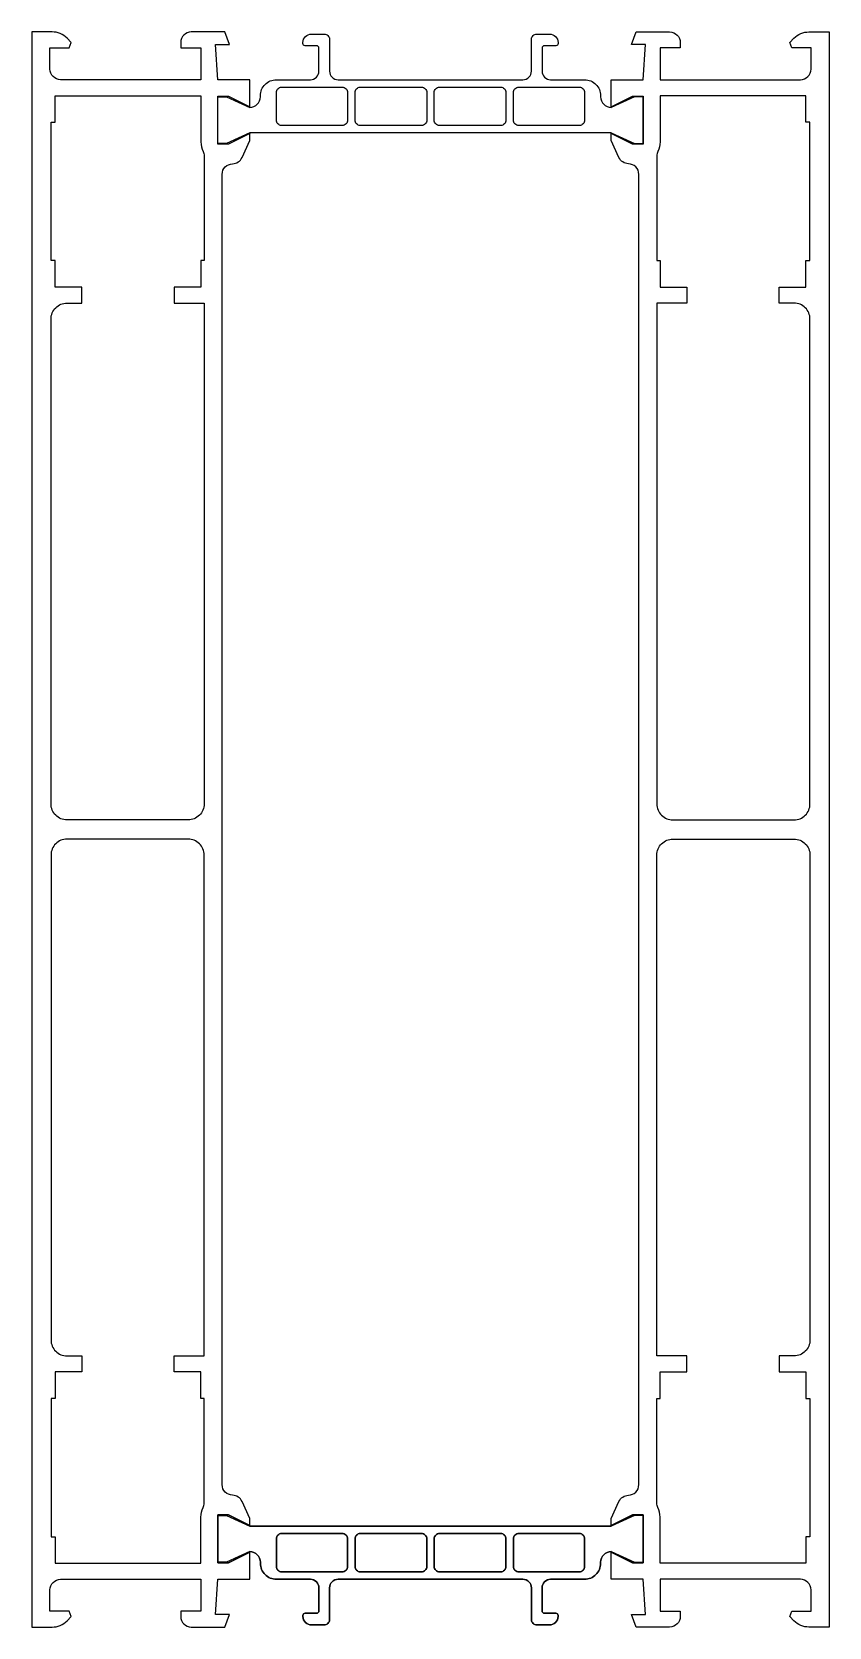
# Model space of a CAD drawing. Header units: millimetres. Extents: x 0 to 75, y 0 to 150.
import ezdxf

# ---------------------------------------------------------------- set-up
doc = ezdxf.new("R2010")
doc.units = ezdxf.units.MM

msp = doc.modelspace()

# ---------------------------------------------------------------- linework, layer by layer
for points in [[(0, 0), (1.9, 0, 0.198912), (3.31, 0.59), (3.71, 0.99), (3.5, 1.5), (1.7, 1.5), (1.7, 3.5, -0.414214), (2.7, 4.5), (15.9, 4.5), (15.9, 1.5), (14, 1.5), (14, 1, 0.414214), (15, 0), (18.15, 0), (18.59, 1.2), (17.28, 1.2), (17.5, 4.5), (20.5, 4.5), (20.5, 7.1), (18.3, 6.1), (17.5, 6.1), (17.5, 10.5), (18.3, 10.5), (20.5, 9.5), (20.5, 10.2), (19.77, 11.81, 0.288123), (18.88, 12.4, -0.407764), (17.9, 13.4), (17.9, 136.6, -0.407764), (18.88, 137.6, 0.288123), (19.77, 138.19), (20.5, 139.8), (20.5, 140.5), (18.3, 139.5), (17.5, 139.5), (17.5, 143.9), (18.3, 143.9), (20.5, 142.9), (20.5, 145.5), (17.5, 145.5), (17.28, 148.8), (18.59, 148.8), (18.15, 150), (15, 150, 0.414214), (14, 149), (14, 148.5), (15.9, 148.5), (15.9, 145.5), (2.7, 145.5, -0.414214), (1.7, 146.5), (1.7, 148.5), (3.5, 148.5), (3.71, 149.01), (3.31, 149.41, 0.198912), (1.9, 150), (0, 150), (0, 0)], [(54.5, 142.9), (54.5, 142.95), (56.5, 143.95), (57.5, 143.95), (57.5, 139.45), (56.5, 139.45), (54.5, 140.45), (54.5, 140.5), (20.5, 140.5), (20.5, 140.45), (18.5, 139.45), (17.5, 139.45), (17.5, 143.95), (18.5, 143.95), (20.5, 142.95), (20.5, 142.9, 0.414214), (21.5, 143.9), (21.5, 144, -0.414214), (23, 145.5), (26.2, 145.5, 0.414214), (27, 146.3), (27, 148.5, 0.414214), (26.8, 148.7), (25.7, 148.7, -0.414214), (25.5, 148.9), (25.5, 149, -0.414214), (26.3, 149.8), (27.5, 149.8, -0.414214), (28, 149.3), (28, 146.3, 0.414214), (28.8, 145.5), (46.2, 145.5, 0.414214), (47, 146.3), (47, 149.3, -0.414214), (47.5, 149.8), (48.7, 149.8, -0.414214), (49.5, 149), (49.5, 148.9, -0.414214), (49.3, 148.7), (48.2, 148.7, 0.414214), (48, 148.5), (48, 146.3, 0.414214), (48.8, 145.5), (52, 145.5, -0.414214), (53.5, 144), (53.5, 143.9, 0.414214), (54.5, 142.9)], [(75, 0), (73.1, 0, -0.198912), (71.69, 0.59), (71.29, 0.99), (71.5, 1.5), (73.3, 1.5), (73.3, 3.5, 0.414214), (72.3, 4.5), (59.1, 4.5), (59.1, 1.5), (61, 1.5), (61, 1, -0.414214), (60, 0), (56.85, 0), (56.41, 1.2), (57.72, 1.2), (57.5, 4.5), (54.5, 4.5), (54.5, 7.1), (56.7, 6.1), (57.5, 6.1), (57.5, 10.5), (56.7, 10.5), (54.5, 9.5), (54.5, 10.2), (55.23, 11.81, -0.288123), (56.12, 12.4, 0.407764), (57.1, 13.4), (57.1, 136.6, 0.407764), (56.12, 137.6, -0.288123), (55.23, 138.19), (54.5, 139.8), (54.5, 140.5), (56.7, 139.5), (57.5, 139.5), (57.5, 143.9), (56.7, 143.9), (54.5, 142.9), (54.5, 145.5), (57.5, 145.5), (57.72, 148.8), (56.41, 148.8), (56.85, 150), (60, 150, -0.414214), (61, 149), (61, 148.5), (59.1, 148.5), (59.1, 145.5), (72.3, 145.5, 0.414214), (73.3, 146.5), (73.3, 148.5), (71.5, 148.5), (71.29, 149.01), (71.69, 149.41, -0.198912), (73.1, 150), (75, 150), (75, 0)], [(23, 141.7), (23, 144.3, -0.414214), (23.5, 144.8), (29.2, 144.8, -0.414214), (29.7, 144.3), (29.7, 141.7, -0.414214), (29.2, 141.2), (23.5, 141.2, -0.414214), (23, 141.7)], [(30.4, 141.7), (30.4, 144.3, -0.414214), (30.9, 144.8), (36.65, 144.8, -0.414214), (37.15, 144.3), (37.15, 141.7, -0.414214), (36.65, 141.2), (30.9, 141.2, -0.414214), (30.4, 141.7)], [(44.6, 141.7, -0.414214), (44.1, 141.2), (38.35, 141.2, -0.414214), (37.85, 141.7), (37.85, 144.3, -0.414214), (38.35, 144.8), (44.1, 144.8, -0.414214), (44.6, 144.3), (44.6, 141.7)], [(45.3, 141.7), (45.3, 144.3, -0.414214), (45.8, 144.8), (51.5, 144.8, -0.414214), (52, 144.3), (52, 141.7, -0.414214), (51.5, 141.2), (45.8, 141.2, -0.414214), (45.3, 141.7)], [(15.9, 144), (15.9, 139.65, 0.112281), (16.1, 138.76, -0.112281), (16.2, 138.33), (16.2, 128.5), (15.9, 128.5), (15.9, 126), (13.4, 126), (13.4, 124.5), (16.2, 124.5), (16.2, 77.4, -0.414214), (14.7, 75.9), (3.3, 75.9, -0.414214), (1.8, 77.4), (1.8, 123, -0.414214), (3.3, 124.5), (4.7, 124.5), (4.7, 126), (2.2, 126), (2.2, 128.5), (1.8, 128.5), (1.8, 141.5), (2.2, 141.5), (2.2, 144), (15.9, 144, -0.414214)], [(59.1, 144), (59.1, 139.65, -0.112281), (58.9, 138.76, 0.112281), (58.8, 138.33), (58.8, 128.5), (59.1, 128.5), (59.1, 126), (61.6, 126), (61.6, 124.5), (58.8, 124.5), (58.8, 77.4, 0.414214), (60.3, 75.9), (71.7, 75.9, 0.414214), (73.2, 77.4), (73.2, 123, 0.414214), (71.7, 124.5), (70.3, 124.5), (70.3, 126), (72.8, 126), (72.8, 128.5), (73.2, 128.5), (73.2, 141.5), (72.8, 141.5), (72.8, 144), (59.1, 144, 0.414214)], [(15.9, 6), (15.9, 10.35, -0.112281), (16.1, 11.24, 0.112281), (16.2, 11.67), (16.2, 21.5), (15.9, 21.5), (15.9, 24), (13.4, 24), (13.4, 25.5), (16.2, 25.5), (16.2, 72.6, 0.414214), (14.7, 74.1), (3.3, 74.1, 0.414214), (1.8, 72.6), (1.8, 27, 0.414214), (3.3, 25.5), (4.7, 25.5), (4.7, 24), (2.2, 24), (2.2, 21.5), (1.8, 21.5), (1.8, 8.5), (2.2, 8.5), (2.2, 6), (15.9, 6, 0.414214)], [(59.1, 6), (59.1, 10.35, 0.112281), (58.9, 11.24, -0.112281), (58.8, 11.67), (58.8, 21.5), (59.1, 21.5), (59.1, 24), (61.6, 24), (61.6, 25.5), (58.8, 25.5), (58.8, 72.6, -0.414214), (60.3, 74.1), (71.7, 74.1, -0.414214), (73.2, 72.6), (73.2, 27, -0.414214), (71.7, 25.5), (70.3, 25.5), (70.3, 24), (72.8, 24), (72.8, 21.5), (73.2, 21.5), (73.2, 8.5), (72.8, 8.5), (72.8, 6), (59.1, 6, -0.414214)], [(54.5, 7.1), (54.5, 7.05), (56.5, 6.05), (57.5, 6.05), (57.5, 10.55), (56.5, 10.55), (54.5, 9.55), (54.5, 9.5), (20.5, 9.5), (20.5, 9.55), (18.5, 10.55), (17.5, 10.55), (17.5, 6.05), (18.5, 6.05), (20.5, 7.05), (20.5, 7.1, -0.414214), (21.5, 6.1), (21.5, 6, 0.414214), (23, 4.5), (26.2, 4.5, -0.414214), (27, 3.7), (27, 1.5, -0.414214), (26.8, 1.3), (25.7, 1.3, 0.414214), (25.5, 1.1), (25.5, 1, 0.414214), (26.3, 0.2), (27.5, 0.2, 0.414214), (28, 0.7), (28, 3.7, -0.414214), (28.8, 4.5), (46.2, 4.5, -0.414214), (47, 3.7), (47, 0.7, 0.414214), (47.5, 0.2), (48.7, 0.2, 0.414214), (49.5, 1), (49.5, 1.1, 0.414214), (49.3, 1.3), (48.2, 1.3, -0.414214), (48, 1.5), (48, 3.7, -0.414214), (48.8, 4.5), (52, 4.5, 0.414214), (53.5, 6), (53.5, 6.1, -0.414214), (54.5, 7.1)], [(20.5, 7.1), (20.5, 7.05), (18.5, 6.05), (17.5, 6.05), (17.5, 10.55), (18.5, 10.55), (20.5, 9.55), (20.5, 9.5), (54.5, 9.5), (54.5, 9.55), (56.5, 10.55), (57.5, 10.55), (57.5, 6.05), (56.5, 6.05), (54.5, 7.05), (54.5, 7.1, 0.414214), (53.5, 6.1), (53.5, 6, -0.414214), (52, 4.5), (48.8, 4.5, 0.414214), (48, 3.7), (48, 1.5, 0.414214), (48.2, 1.3), (49.3, 1.3, -0.414214), (49.5, 1.1), (49.5, 1, -0.414214), (48.7, 0.2), (47.5, 0.2, -0.414214), (47, 0.7), (47, 3.7, 0.414214), (46.2, 4.5), (28.8, 4.5, 0.414214), (28, 3.7), (28, 0.7, -0.414214), (27.5, 0.2), (26.3, 0.2, -0.414214), (25.5, 1), (25.5, 1.1, -0.414214), (25.7, 1.3), (26.8, 1.3, 0.414214), (27, 1.5), (27, 3.7, 0.414214), (26.2, 4.5), (23, 4.5, -0.414214), (21.5, 6), (21.5, 6.1, 0.414214), (20.5, 7.1)], [(23, 8.3), (23, 5.7, 0.414214), (23.5, 5.2), (29.2, 5.2, 0.414214), (29.7, 5.7), (29.7, 8.3, 0.414214), (29.2, 8.8), (23.5, 8.8, 0.414214), (23, 8.3)], [(29.7, 8.3), (29.7, 5.7, -0.414214), (29.2, 5.2), (23.5, 5.2, -0.414214), (23, 5.7), (23, 8.3, -0.414214), (23.5, 8.8), (29.2, 8.8, -0.414214), (29.7, 8.3)], [(30.4, 8.3), (30.4, 5.7, 0.414214), (30.9, 5.2), (36.65, 5.2, 0.414214), (37.15, 5.7), (37.15, 8.3, 0.414214), (36.65, 8.8), (30.9, 8.8, 0.414214), (30.4, 8.3)], [(30.4, 8.3, -0.414214), (30.9, 8.8), (36.65, 8.8, -0.414214), (37.15, 8.3), (37.15, 5.7, -0.414214), (36.65, 5.2), (30.9, 5.2, -0.414214), (30.4, 5.7), (30.4, 8.3)], [(44.6, 8.3, 0.414214), (44.1, 8.8), (38.35, 8.8, 0.414214), (37.85, 8.3), (37.85, 5.7, 0.414214), (38.35, 5.2), (44.1, 5.2, 0.414214), (44.6, 5.7), (44.6, 8.3)], [(44.6, 8.3), (44.6, 5.7, -0.414214), (44.1, 5.2), (38.35, 5.2, -0.414214), (37.85, 5.7), (37.85, 8.3, -0.414214), (38.35, 8.8), (44.1, 8.8, -0.414214), (44.6, 8.3)], [(45.3, 8.3), (45.3, 5.7, 0.414214), (45.8, 5.2), (51.5, 5.2, 0.414214), (52, 5.7), (52, 8.3, 0.414214), (51.5, 8.8), (45.8, 8.8, 0.414214), (45.3, 8.3)], [(52, 8.3), (52, 5.7, -0.414214), (51.5, 5.2), (45.8, 5.2, -0.414214), (45.3, 5.7), (45.3, 8.3, -0.414214), (45.8, 8.8), (51.5, 8.8, -0.414214), (52, 8.3)]]:
    msp.add_lwpolyline(points, format="xyb", close=True)

doc.saveas('drawing.dxf')
